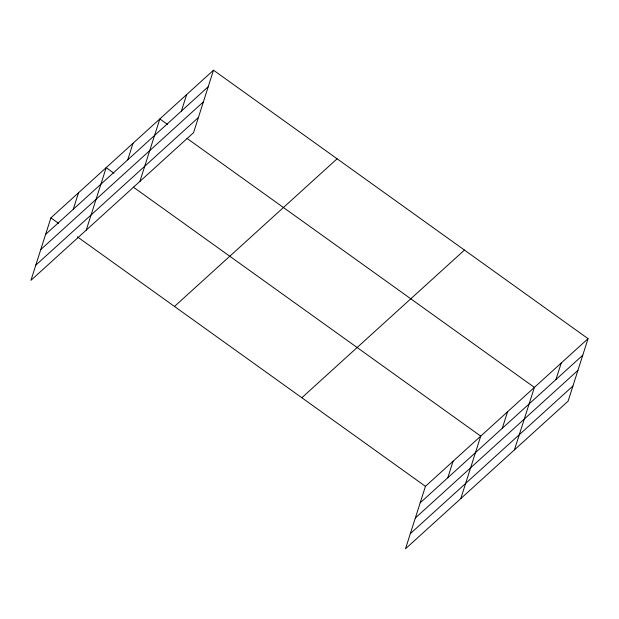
<?xml version="1.0" encoding="UTF-8"?>
<svg xmlns="http://www.w3.org/2000/svg" width="619" height="619" viewBox="0 0 619 619"><rect width="100%" height="100%" fill="white"/><g stroke="black" fill="none" stroke-linecap="round" stroke-linejoin="round"><path stroke-width="0.93" d="M213.501 70.195L50.89 217.857L30.95 280.337L193.561 132.675L213.501 70.195L588.05 338.663L568.11 401.143L405.499 548.805L425.439 486.325L588.05 338.663M73.259 209.284L78.536 192.757M86.234 230.136L106.174 167.656L113.95 173.227M127.731 159.818L133.008 143.291M139.894 181.406L159.834 118.925L167.61 124.496M181.39 111.087L186.667 94.56M447.808 477.752L453.085 461.225M460.791 498.597L480.731 436.116L133.387 187.155M502.288 428.286L507.557 411.759M514.451 449.866L534.39 387.393L187.046 138.424M555.947 379.555L561.216 363.028M45.613 234.392L208.224 86.722M40.777 249.55L203.38 101.887M35.786 265.172L198.397 117.509M174.488 306.451L337.1 158.789M301.84 397.731L464.451 250.068M420.169 502.852L582.773 355.19M415.326 518.018L577.937 370.355M410.343 533.64L572.946 385.977M50.89 217.857L58.666 223.428M77.321 236.806L425.439 486.325"/></g></svg>
